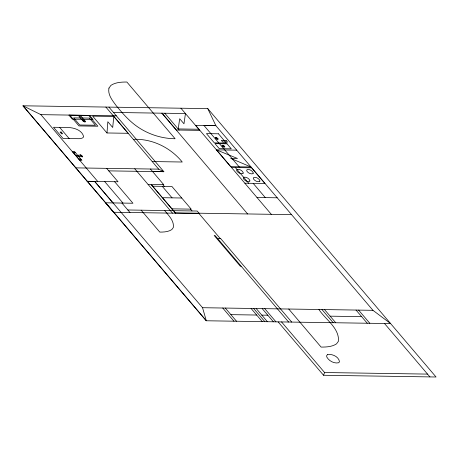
<?xml version="1.0" encoding="UTF-8"?>
<svg xmlns="http://www.w3.org/2000/svg" width="459" height="459" viewBox="0 0 459 459"><rect width="100%" height="100%" fill="white"/><g stroke="black" fill="none" stroke-linecap="round" stroke-linejoin="round"><path stroke-width="0.69" d="M106.999 132.972L107.831 121.75L112.696 127.47L113.821 116.471L92.655 116.144L106.964 132.972L128.13 133.294L113.821 116.471M178.218 129.025L179.681 118.749L183.973 123.798L185.459 113.551L113.459 112.438M87.176 181.305L22.95 105.794L207.778 108.622L436.05 377L323.555 375.278L324.576 372.524L281.533 321.925M97.715 181.454L40.891 114.647L22.95 105.794L206.315 320.772L87.164 181.294L94.634 181.385L202.545 307.708L206.315 320.772L390.626 323.595L372.949 310.318L215.879 125.674L207.778 108.622M40.891 114.647L116.322 115.806M195.505 125.364L215.902 125.68L203.957 125.473L239.822 167.638M178.144 128.939L198.816 129.254M59.636 127.367L53.519 127.275L63.055 138.486L79.304 138.698L81.926 138.216L83.027 137.608L83.624 136.65C82.201 130.253 74.329 127.751 68.425 127.527L59.636 127.367L69.177 138.584M133.299 139.324C152.113 138.538 170.45 147.505 182.252 162.016L152.21 161.551M216.39 149.846L237.458 158.47L230.688 158.366L251.01 166.984L230.705 166.669L216.39 149.846L236.701 150.156M73.079 152.29L75.156 152.319M75.746 155.429C77.927 155.899 82.006 153.392 82.591 156.932L79.321 156.232L76.395 156.186M79.04 159.302L81.14 159.359M231.531 167.506L251.607 167.816L264.963 183.52L244.888 183.21M75.752 167.874L158.665 169.142L163.874 171.712L108.766 170.868M87.164 181.294L118.043 181.781L106.62 168.344M148.096 184.472L163.765 184.713L150.414 169.015M152.595 186.193L171.936 186.492L191.196 209.138L171.878 208.839M256.971 197.485L277.225 197.795M162.406 197.703L181.724 198.001M127.832 209.981L197.209 211.042L199.355 213.567L113.62 212.259L105.576 202.798L132.949 203.245L114.647 181.724M291.557 214.623L175.39 212.844L151.172 184.518L175.556 213.206M217.6 238.519L220.664 238.565L291.7 322.08M241.153 266.209L240.304 266.191L214.181 235.484L215.036 235.501L288.636 322.034M202.545 307.708L372.949 310.318M230.9 314.644L256.69 315.04M261.791 315.121L267.804 315.213M330.124 316.165L361.64 316.647M324.576 372.524L427.541 374.102M152.451 171.414L163.874 171.712L108.926 107.108M384.504 323.503L429.922 376.908M253.184 183.353L265.313 197.617M358.588 310.095L369.799 323.274M235.369 167.569L248.732 183.284M356.035 310.06L367.246 323.239M195.643 125.364L271.286 214.313M180.915 108.215L199.768 130.379L176.342 130.012L162.033 113.184M164.781 113.23L179.096 130.063M161.924 113.178L247.636 213.951M324.519 309.578L335.73 322.757M321.966 309.538L333.177 322.717M318.925 309.492C325.305 319.43 339.453 327.933 338.455 341.209L336.522 343.866C331.995 346.849 326.372 347.09 321.105 347.084L288.734 309.027M198.999 213.561L220.263 238.56M105.863 107.062L158.665 169.142M190.468 209.126L192 210.928M162.951 184.702L164.374 186.377M278.131 321.874L323.555 375.278M162.274 186.343L172.062 197.852M264.751 308.66L275.957 321.839M262.198 308.62L273.409 321.799M256.185 308.528L267.396 321.707M253.638 308.488L264.843 321.667M134.745 168.774L172.492 213.16M88.662 115.41L97.859 126.225L78.959 125.938L69.762 115.123M251.084 308.454L262.296 321.633M164.678 210.549C168.505 215.432 174.363 220.733 173.307 227.521L171.804 229.592C168.275 231.915 163.892 232.105 159.784 232.099L141.148 210.188M225.3 308.058L236.505 321.237M222.747 308.018L233.952 321.197M104.692 181.575L122.995 203.096M121.933 203.05L129.977 212.506M78.472 155.469L79.114 156.232M77.823 155.463L74.392 151.424L72.315 151.395L79.849 160.254L81.926 160.289L78.472 156.221M94.663 181.42L113.04 202.941M108.955 88.094C107.555 94.847 112.575 100.636 116.27 105.736C121.583 112.197 127.063 118.56 133.586 123.838C145.273 133.271 160.093 138.595 175.108 138.738L126.873 82.029C121.434 82.018 115.628 82.27 110.946 85.351L108.955 88.094M82.138 156.714C78.667 154.528 80.813 153.817 82.138 156.714M253.173 173.278L252.72 173.749C250.413 174.277 247.74 172.796 246.649 170.754L247.08 169.583C249.38 169.05 252.06 170.53 253.15 172.578L253.173 173.278M259.851 181.133L259.398 181.598C257.092 182.125 254.418 180.651 253.328 178.603L253.758 177.432C256.059 176.904 258.738 178.385 259.828 180.427L259.851 181.133M243.155 173.123L242.696 173.594C240.39 174.122 237.716 172.641 236.626 170.599L237.062 169.428C239.363 168.901 242.042 170.375 243.127 172.423L243.155 173.123M249.834 180.978L249.375 181.448C247.068 181.976 244.395 180.496 243.304 178.448L243.74 177.277C246.041 176.749 248.721 178.23 249.805 180.272L249.834 180.978M327.577 354.623L326.682 355.536L326.728 356.913C328.856 360.912 334.095 363.803 338.599 362.771L339.488 361.858C339.012 356.792 332.207 353.625 327.577 354.623M83.549 120.51L83.549 121.159L84.967 121.474L83.549 120.51M222.816 145.681L222.816 146.329L224.227 146.645L222.816 145.681M216.206 137.907L216.206 138.561L217.618 138.876L216.206 137.907M83.102 120.086L82.712 120.361L83.102 121.228L84.772 122.048L85.581 121.778L85.19 120.918L83.102 120.086M215.753 137.488L215.369 137.763L215.759 138.624L217.423 139.45L218.232 139.18L217.847 138.314L215.753 137.488M222.368 145.256L221.978 145.537L222.368 146.398L224.038 147.219L224.847 146.949L224.457 146.088L222.368 145.256M89.66 115.45L68.879 115.134L72.304 119.162L93.085 119.478L89.66 115.45M80.922 116.179L78.879 116.15L82.218 120.074L84.261 120.103L80.922 116.179M89.396 118.106L73.647 117.865L79.723 125.003L95.472 125.244L89.396 118.106M218.455 133.793L206.447 133.609L214.336 142.887L226.344 143.07L218.455 133.793M61.104 132.043L60.072 132.031L61.592 133.81L62.625 133.827L61.104 132.043M226.092 140.414L221.33 140.345L222.758 142.026L227.521 142.101L226.092 140.414M227.016 143.822L215.001 143.638L219.264 148.653L231.284 148.836L227.016 143.822M74.662 152.732L74.134 152.308L74.662 152.732M79.906 158.9C78.942 158.636 80.635 159.818 79.906 158.9"/></g></svg>
